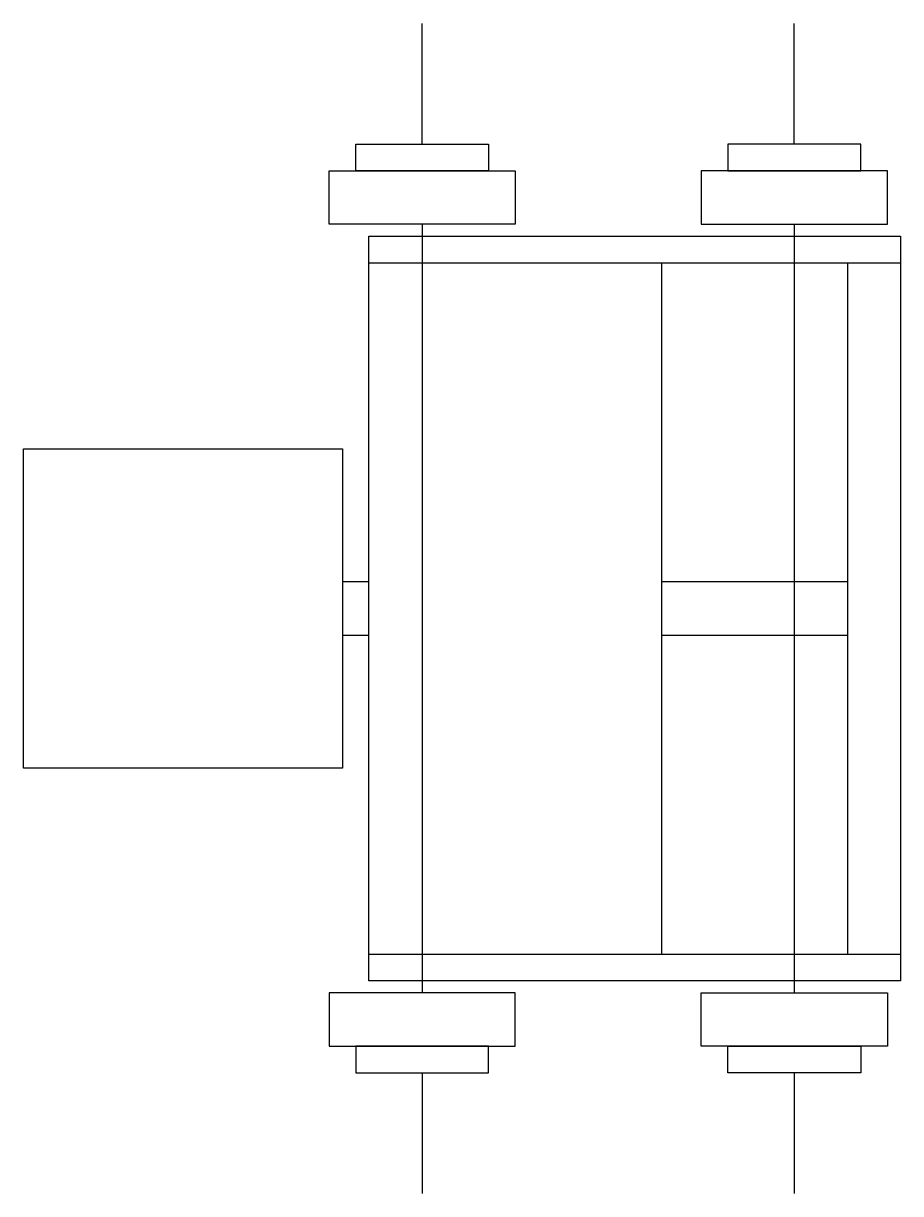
# Model space of a CAD drawing. Header units: millimetres. Extents: x 1385.69 to 1386.51, y 2685.54 to 2686.64.
import ezdxf

# ---------------------------------------------------------------- set-up
doc = ezdxf.new("R2010")
doc.units = ezdxf.units.MM
doc.header["$LTSCALE"] = 10
doc.layers.add('Equipam_fitness', color=1, linetype='Continuous')

msp = doc.modelspace()

# ---------------------------------------------------------------- linework, layer by layer
at = {"layer": 'Equipam_fitness'}
for p, q in [((1386.0603, 2686.5273), (1386.0603, 2686.641)), ((1386.4103, 2686.5273), (1386.4103, 2686.641)), ((1385.9978, 2686.5023), (1385.9978, 2686.5273)), ((1385.9978, 2686.5273), (1386.1228, 2686.5273)), ((1386.1228, 2686.5273), (1386.1228, 2686.5023)), ((1386.4728, 2686.5273), (1386.3478, 2686.5273)), ((1386.3478, 2686.5273), (1386.3478, 2686.5023)), ((1386.4728, 2686.5023), (1386.4728, 2686.5273)), ((1385.9728, 2686.4523), (1385.9728, 2686.5023)), ((1385.9728, 2686.5023), (1386.1478, 2686.5023)), ((1386.1228, 2686.5023), (1385.9978, 2686.5023)), ((1386.1478, 2686.5023), (1386.1478, 2686.4523)), ((1386.4978, 2686.5023), (1386.3228, 2686.5023)), ((1386.3228, 2686.5023), (1386.3228, 2686.4523)), ((1386.3478, 2686.5023), (1386.4728, 2686.5023)), ((1386.4978, 2686.4523), (1386.4978, 2686.5023)), ((1386.1478, 2686.4523), (1385.9728, 2686.4523)), ((1386.0603, 2686.4523), (1386.0603, 2685.7296)), ((1386.3228, 2686.4523), (1386.4978, 2686.4523)), ((1386.4103, 2686.4523), (1386.4103, 2685.7296)), ((1386.0103, 2686.441), (1386.5103, 2686.441)), ((1386.0103, 2685.741), (1386.0103, 2686.441)), ((1386.5103, 2686.441), (1386.5103, 2685.741)), ((1386.0103, 2686.416), (1386.5103, 2686.416)), ((1386.2853, 2686.416), (1386.2853, 2685.766)), ((1386.4603, 2686.416), (1386.4603, 2685.766)), ((1385.6853, 2686.241), (1385.9853, 2686.241)), ((1385.6853, 2685.941), (1385.6853, 2686.241)), ((1385.9853, 2686.241), (1385.9853, 2685.941)), ((1386.0103, 2686.116), (1385.9853, 2686.116)), ((1385.9853, 2686.116), (1385.9853, 2686.066)), ((1386.0103, 2686.066), (1386.0103, 2686.116)), ((1386.4603, 2686.116), (1386.2853, 2686.116)), ((1386.2853, 2686.116), (1386.2853, 2686.066)), ((1385.9853, 2686.066), (1386.0103, 2686.066)), ((1386.2853, 2686.066), (1386.4603, 2686.066)), ((1385.9853, 2685.941), (1385.6853, 2685.941)), ((1386.0103, 2685.766), (1386.5103, 2685.766)), ((1386.5103, 2685.741), (1386.0103, 2685.741)), ((1386.1478, 2685.7296), (1385.9728, 2685.7296)), ((1385.9728, 2685.7296), (1385.9728, 2685.6796)), ((1386.1478, 2685.6796), (1386.1478, 2685.7296)), ((1386.3228, 2685.7296), (1386.4978, 2685.7296)), ((1386.3228, 2685.6796), (1386.3228, 2685.7296)), ((1386.4978, 2685.7296), (1386.4978, 2685.6796)), ((1385.9728, 2685.6796), (1386.1478, 2685.6796)), ((1386.1228, 2685.6796), (1385.9978, 2685.6796)), ((1385.9978, 2685.6796), (1385.9978, 2685.6546)), ((1386.1228, 2685.6546), (1386.1228, 2685.6796)), ((1386.4978, 2685.6796), (1386.3228, 2685.6796)), ((1386.3478, 2685.6796), (1386.4728, 2685.6796)), ((1386.3478, 2685.6546), (1386.3478, 2685.6796)), ((1386.4728, 2685.6796), (1386.4728, 2685.6546)), ((1385.9978, 2685.6546), (1386.1228, 2685.6546)), ((1386.0603, 2685.6546), (1386.0603, 2685.541)), ((1386.4728, 2685.6546), (1386.3478, 2685.6546)), ((1386.4103, 2685.6546), (1386.4103, 2685.541))]:
    msp.add_line(p, q, dxfattribs=at)

doc.saveas('drawing.dxf')
